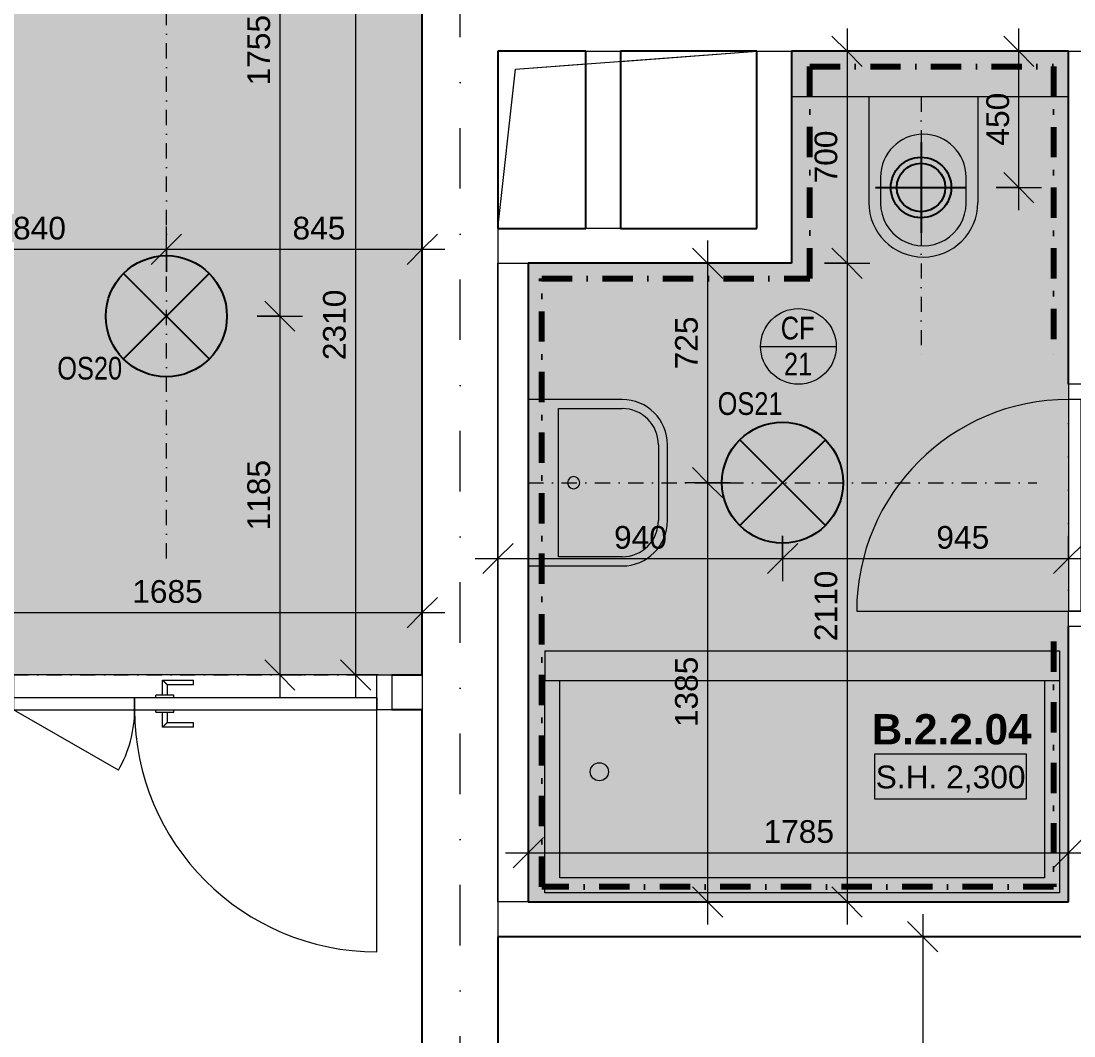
# Model space of a CAD drawing. Header units: millimetres. Extents: x -8336 to 42027, y -1655 to 58543.
# Drawn here: x -2379 to 1098, y 47425 to 50778 of the extents above; entities that cross this region are included whole.
import ezdxf

# ---------------------------------------------------------------- set-up
doc = ezdxf.new("R2010")
doc.units = ezdxf.units.MM
for name, pattern in [('ABMV_DashDot_2_2mm-S0_6mm', [110, 50, -30, 0, -30]), ('HA_DashDot_10mm-S3mm', [500, 200, -150, 0, -150]), ('HA_DashDot_2_2mm-S0_6mm', [110, 50, -30, 0, -30]), ('HA_DashDot_4mm-S1mm', [200, 100, -50, 0, -50])]:
    doc.linetypes.add(name, pattern=pattern)
for name, color, linetype, lineweight in [('-UNDERLAY_I-WALL-____-OTLN', 9, 'Continuous', 9), ('-UNDERLAY_P-SANR-FIXT-OTLN', 9, 'Continuous', 9), ('A-____-____-DIMS', 9, 'Continuous', 5), ('A-____-____-DIMS-50', 9, 'Continuous', 5), ('A-AREA-____-IDEN', 9, 'Continuous', 9), ('A-CLNG-____-IDEN', 9, 'Continuous', 9), ('A-CLNG-____-PATT', 9, 'Continuous', 9), ('A-DETL-____-OTLN', 9, 'Continuous', 25), ('A-DETL-GENF-OTLN', 9, 'Continuous', 9), ('A-DOOR-____-MCUT', 9, 'HA_DashDot_2_2mm-S0_6mm', 9), ('A-DOOR-____-OTLN', 9, 'Continuous', 9), ('A-DOOR-FRAM-OTLN', 9, 'Continuous', 9), ('A-GENM-____-OTLN', 9, 'Continuous', 9), ('A-WALL-____-MCUT', 9, 'Continuous', 25), ('E-LITE-EQPM-IDEN', 9, 'Continuous', 9), ('E-LITE-EQPM-OTLN', 9, 'Continuous', 9), ('G-____-____-DIMS', 9, 'Continuous', 5), ('I-WALL-____-MCUT', 9, 'Continuous', 25), ('M-HVAC-CDFF-OTLN', 9, 'Continuous', 9), ('S-GRID-____-OTLN', 9, 'Continuous', 5)]:
    doc.layers.add(name, color=color, linetype=linetype, lineweight=lineweight)
doc.styles.add('Arial_1', font='arial.ttf', dxfattribs={"height": 75})
doc.styles.add('Arial_2', font='arial.ttf', dxfattribs={"width": 0.8, "height": 75})
doc.styles.add('Arial_B', font='arialbd.ttf', dxfattribs={"height": 100})
doc.dimstyles.new('Inner_Dimensions', dxfattribs={"dimscale": 304.8, "dimtxt": 76.519455, "dimasz": 0.328084, "dimexe": 0.246063, "dimexo": 0.0625, "dimgap": 0.032808, "dimtad": 1, "dimdec": 0, "dimzin": 0, "dimdsep": 46, "dimtxsty": 'Arial_1', "dimblk1": 'OBLIQUE', "dimblk2": 'OBLIQUE', "dimsah": 1, "dimcen": 0.09, "dimdle": 0.246063, "dimazin": 0, "dimtfac": 1, "dimtdec": 4, "dimtix": 1, "dimtmove": 0, "dimatfit": 3, "dimfxl": 0.246063, "dimfxlon": 1, "dimtvp": 1, "dimtolj": 1, "dimtzin": 0, "dimlwd": 9, "dimlwe": 9, "dimarcsym": 2})
doc.dimstyles.new('Inner_Dimensions_1', dxfattribs={"dimscale": 304.8, "dimtxt": 76.519455, "dimasz": 0.328084, "dimexe": 0.246063, "dimexo": 0.0625, "dimgap": 0.032808, "dimtad": 1, "dimdec": 0, "dimzin": 0, "dimdsep": 46, "dimtxsty": 'Arial_1', "dimblk1": 'OBLIQUE', "dimblk2": 'OBLIQUE', "dimsah": 1, "dimcen": 0.09, "dimdle": 0.246063, "dimazin": 0, "dimtfac": 1, "dimtdec": 4, "dimtix": 1, "dimtmove": 2, "dimatfit": 3, "dimfxl": 0.246063, "dimfxlon": 1, "dimtvp": 1, "dimtolj": 1, "dimtzin": 0, "dimlwd": 9, "dimlwe": 9, "dimarcsym": 2})

# ---------------------------------------------------------------- blocks, each defined once
blk = doc.blocks.new('ABMV_WashBasin_Generic - 550x460-1959867-DPS_B - 2NP')
at = {"layer": '-UNDERLAY_P-SANR-FIXT-OTLN', "color": 254}
for p, q in [((250, 510), (0, 510)), ((0, 480), (250, 480)), ((-150, 360), (-150, 50)), ((-120, 150), (-120, 360)), ((370, 360), (370, 150)), ((400, 50), (400, 360)), ((370, 150), (-120, 150)), ((-150, 50), (400, 50))]:
    blk.add_line(p, q, dxfattribs=at)
for centre, radius, start, end in [((0, 360), 150, 90, 180), ((250, 360), 150, 360, 90), ((0, 360), 120, 90, 180), ((250, 360), 120, 360, 90), ((125, 200), 20, 90, 270), ((125, 200), 20, 270, 90)]:
    blk.add_arc(centre, radius, start, end, dxfattribs=at)
blk = doc.blocks.new('ABMV_Toilet_WallHung - Default-1991236-DPS_B - 2NP')
at = {"layer": '-UNDERLAY_P-SANR-FIXT-OTLN', "color": 254}
for p, q in [((-55, 75), (-55, 424.6)), ((-16.3, 426.2), (-16.3, 340.3)), ((266.3, 340.3), (266.3, 426.2)), ((305, 75), (305, 424.6))]:
    blk.add_line(p, q, dxfattribs=at)
for centre, radius, start, end in [((125, 424.6), 180, 0, 180), ((125, 426.2), 141.3, 360, 180), ((125, 340.3), 141.3, 180, 360)]:
    blk.add_arc(centre, radius, start, end, dxfattribs=at)
blk = doc.blocks.new('ABMV_Bathtub_Generic - 800_1700-1419220-DPS_B - 2NP')
at = {"layer": '-UNDERLAY_P-SANR-FIXT-OTLN', "color": 254}
for p, q in [((100, 1700), (800, 1700)), ((100, 1700), (800, 1700)), ((800, 1700), (800, 0)), ((800, 1700), (800, 0)), ((100, 1650), (750, 1650)), ((100, 1650), (750, 1650)), ((750, 1650), (750, 50)), ((750, 1650), (750, 50)), ((750, 50), (100, 50)), ((750, 50), (100, 50)), ((800, 0), (100, 0)), ((800, 0), (100, 0))]:
    blk.add_line(p, q, dxfattribs=at)
blk.add_circle((400, 180), 30, dxfattribs=at)
blk = doc.blocks.new('HA_DR_Single_Swing_Solid - In_BJ_700x2100-2124342-DPS_B - 2NP')
at = {"layer": 'A-DOOR-____-MCUT'}
for p, q in [((-350, 57.5), (350, 57.5)), ((-350, -57.5), (350, -57.5))]:
    blk.add_line(p, q, dxfattribs=at)
at = {"layer": 'A-DOOR-____-OTLN'}
for p, q in [((-350, -17.5), (-350, -57.5)), ((-350, -17.5), (350, -17.5)), ((350, -17.5), (350, -57.5)), ((-350, -57.5), (350, -57.5))]:
    blk.add_line(p, q, dxfattribs=at)
at = {"layer": 'A-DOOR-____-OTLN', "lineweight": 5}
blk.add_line((350, -757.5), (350, -57.5), dxfattribs=at)
blk.add_arc((350, -57.5), 700, 180, 270, dxfattribs=at)
at = {"layer": 'A-DOOR-FRAM-OTLN'}
for p, q in [((-350, 57.5), (-400, 57.5)), ((-400, 57.5), (-400, -57.5)), ((350, 57.5), (-350, 57.5)), ((-350, 57.5), (-350, -57.5)), ((350, -57.5), (350, 57.5)), ((350, 57.5), (400, 57.5)), ((400, 57.5), (400, -57.5)), ((-400, -57.5), (-350, -57.5)), ((400, -57.5), (350, -57.5))]:
    blk.add_line(p, q, dxfattribs=at)
blk = doc.blocks.new('HA_GM_Shaft_Rectangle - Default-2142683-DPS_B - 2NP')
at = {"layer": 'A-DETL-GENF-OTLN'}
for p, q in [((58.5, -58.5), (855, 0)), ((0, -585), (58.5, -58.5))]:
    blk.add_line(p, q, dxfattribs=at)
at = {"layer": 'A-GENM-____-OTLN'}
for p, q in [((0, -585), (0, 0)), ((0, 0), (855, 0)), ((855, 0), (855, -585)), ((855, -585), (0, -585))]:
    blk.add_line(p, q, dxfattribs=at)
blk = doc.blocks.new('HA_DR_Double_Swing_Solid - In_BJ_1200x2100_800-1670800-DPS_B - 2NP')
at = {"layer": 'A-DOOR-____-MCUT'}
for p, q in [((-600, 57.5), (600, 57.5)), ((-600, -57.5), (600, -57.5))]:
    blk.add_line(p, q, dxfattribs=at)
at = {"layer": 'A-DOOR-____-OTLN'}
for p, q in [((-107.5, -9.5), (-107.5, 40)), ((-107.5, 40), (-5, 40)), ((-5, 25), (-5, 40)), ((-92.5, 25), (-92.5, -9.5)), ((-5, 25), (-92.5, 25)), ((-600, -57.5), (-600, -17.5)), ((-600, -17.5), (-200, -17.5)), ((-200, -57.5), (-200, -17.5)), ((-200, -17.5), (-200, -57.5)), ((-200, -17.5), (600, -17.5)), ((-70, -9.5), (-130, -9.5)), ((-130, -17.5), (-130, -9.5)), ((-70, -17.5), (-70, -9.5)), ((600, -17.5), (600, -57.5)), ((-600, -57.5), (-200, -57.5)), ((-200, -57.5), (600, -57.5)), ((-130, -65.5), (-130, -57.5)), ((-130, -65.5), (-70, -65.5)), ((-107.5, -115), (-107.5, -65.5)), ((-92.5, -65.5), (-92.5, -100)), ((-70, -65.5), (-70, -57.5)), ((-92.5, -100), (-5, -100)), ((-5, -115), (-5, -100)), ((-5, -115), (-107.5, -115))]:
    blk.add_line(p, q, dxfattribs=at)
at = {"layer": 'A-DOOR-____-OTLN', "lineweight": 5}
for p, q in [((-253.6, -257.5), (-600, -57.5)), ((600, -857.5), (600, -57.5))]:
    blk.add_line(p, q, dxfattribs=at)
for centre, radius, start, end in [((-600, -57.5), 400, 330, 0), ((600, -57.5), 800, 180, 270)]:
    blk.add_arc(centre, radius, start, end, dxfattribs=at)
at = {"layer": 'A-DOOR-____-OTLN'}
for points in [[(-107.5, 40), (-107.5, 40), (-107.4, 39.9), (-106.9, 39.4), (-106.5, 39), (-106.1, 38.6), (-105.6, 38.1), (-105.2, 37.7), (-104.6, 37.1), (-103.9, 36.4), (-103.3, 35.8), (-102.9, 35.4), (-102.4, 34.9), (-101.9, 34.4), (-101.5, 34), (-101, 33.5), (-100.5, 33), (-100, 32.5), (-99.5, 32), (-99, 31.5), (-98.5, 31), (-98.1, 30.6), (-97.6, 30.1), (-97.1, 29.6), (-96.7, 29.2), (-96.2, 28.7), (-95.8, 28.3), (-95.3, 27.8), (-94.8, 27.3), (-94.4, 26.9), (-93.9, 26.4), (-93.5, 26), (-93.1, 25.6), (-92.6, 25.1), (-92.5, 25), (-92.5, 25)], [(-92.5, -100), (-92.5, -100), (-92.6, -100.1), (-93.1, -100.6), (-93.5, -101), (-93.9, -101.4), (-94.4, -101.9), (-94.8, -102.3), (-95.4, -102.9), (-96.1, -103.6), (-96.7, -104.2), (-97.1, -104.6), (-97.6, -105.1), (-98.1, -105.6), (-98.5, -106), (-99, -106.5), (-99.5, -107), (-100, -107.5), (-100.5, -108), (-101, -108.5), (-101.5, -109), (-101.9, -109.4), (-102.4, -109.9), (-102.9, -110.4), (-103.3, -110.8), (-103.8, -111.3), (-104.2, -111.7), (-104.7, -112.2), (-105.2, -112.7), (-105.6, -113.1), (-106.1, -113.6), (-106.5, -114), (-106.9, -114.4), (-107.4, -114.9), (-107.5, -115), (-107.5, -115)]]:
    blk.add_open_spline(points, degree=3, knots=[0, 0, 0, 0, 0.083333, 0.125, 0.166667, 0.208333, 0.229167, 0.25, 0.291667, 0.333333, 0.354167, 0.375, 0.395833, 0.416667, 0.4375, 0.458333, 0.479167, 0.5, 0.520833, 0.541667, 0.5625, 0.583333, 0.604167, 0.625, 0.645833, 0.666667, 0.6875, 0.708333, 0.75, 0.770833, 0.791667, 0.833333, 0.875, 0.916667, 1, 1, 1, 1], dxfattribs=at)
at = {"layer": 'A-DOOR-FRAM-OTLN'}
for p, q in [((-600, 57.5), (-650, 57.5)), ((-650, 57.5), (-650, -57.5)), ((600, 57.5), (-600, 57.5)), ((-600, 57.5), (-600, -57.5)), ((600, -57.5), (600, 57.5)), ((600, 57.5), (650, 57.5)), ((650, 57.5), (650, -57.5)), ((-650, -57.5), (-600, -57.5)), ((650, -57.5), (600, -57.5))]:
    blk.add_line(p, q, dxfattribs=at)
blk = doc.blocks.new('HA_GM_Shaft_Rectangle - Default-2142529-DPS_B - 2NP')
at = {"layer": 'A-DETL-GENF-OTLN'}
for p, q in [((405, -33.1), (855, 0)), ((0, -585), (58.5, -58.5)), ((58.5, -58.5), (290, -41.5))]:
    blk.add_line(p, q, dxfattribs=at)
blk = doc.blocks.new('HA_LF_GenericSymbol - OS21_koupelny-1994274-DPS_B - 2NP')
at = {"layer": 'E-LITE-EQPM-OTLN', "color": 11, "lineweight": 25}
for p, q in [((141.4, 141.4), (-141.4, -141.4)), ((-141.4, 141.4), (141.4, -141.4))]:
    blk.add_line(p, q, dxfattribs=at)
blk.add_circle((0, 0), 200, dxfattribs=at)
blk = doc.blocks.new('HA_LF_GenericSymbol - OS20_chodby-1994326-DPS_B - 2NP')
at = {"layer": 'E-LITE-EQPM-OTLN', "color": 11, "lineweight": 25}
for p, q in [((141.4, 141.4), (-141.4, -141.4)), ((-141.4, 141.4), (141.4, -141.4))]:
    blk.add_line(p, q, dxfattribs=at)
blk.add_circle((0, 0), 200, dxfattribs=at)
blk = doc.blocks.new('HA_GM_Tiling_LineBased - Generic Tiles-2050671-DPS_B - 2NP')
at = {"layer": 'A-GENM-____-OTLN', "linetype": 'HA_DashDot_4mm-S1mm', "lineweight": 80}
blk.add_line((50, -50), (860, -50), dxfattribs=at)
blk = doc.blocks.new('HA_GM_Tiling_LineBased - Generic Tiles-2050672-DPS_B - 2NP')
at = {"layer": 'A-GENM-____-OTLN', "linetype": 'HA_DashDot_4mm-S1mm', "lineweight": 80}
blk.add_line((50, -50), (1740, -50), dxfattribs=at)
blk = doc.blocks.new('HA_GM_Tiling_LineBased - Generic Tiles-2050673-DPS_B - 2NP')
at = {"layer": 'A-GENM-____-OTLN', "linetype": 'HA_DashDot_4mm-S1mm', "lineweight": 80}
blk.add_line((50, -50), (2060, -50), dxfattribs=at)
blk = doc.blocks.new('HA_GM_Tiling_LineBased - Generic Tiles-2050674-DPS_B - 2NP')
at = {"layer": 'A-GENM-____-OTLN', "linetype": 'HA_DashDot_4mm-S1mm', "lineweight": 80}
blk.add_line((50, -50), (935, -50), dxfattribs=at)
blk = doc.blocks.new('HA_GM_Tiling_LineBased - Generic Tiles-2050675-DPS_B - 2NP')
at = {"layer": 'A-GENM-____-OTLN', "linetype": 'HA_DashDot_4mm-S1mm', "lineweight": 80}
blk.add_line((-50, -50), (650, -50), dxfattribs=at)
blk = doc.blocks.new('HA_GM_Tiling_LineBased - Generic Tiles-2050676-DPS_B - 2NP')
at = {"layer": 'A-GENM-____-OTLN', "linetype": 'HA_DashDot_4mm-S1mm', "lineweight": 80}
blk.add_line((50, -50), (855, -50), dxfattribs=at)
blk = doc.blocks.new('HA_GM_Tiling_LineBased - Generic Tiles-2050677-DPS_B - 2NP')
at = {"layer": 'A-GENM-____-OTLN', "linetype": 'HA_DashDot_4mm-S1mm', "lineweight": 80}
blk.add_line((50, -50), (1050, -50), dxfattribs=at)
blk = doc.blocks.new('HA_VZT_GenericSymbol - Default-1980824-DPS_B - 2NP')
at = {"layer": 'M-HVAC-CDFF-OTLN', "color": 92, "lineweight": 25}
for p, q in [((0, 150), (0, -150)), ((-150, 0), (150, 0))]:
    blk.add_line(p, q, dxfattribs=at)
for radius in [100, 80]:
    blk.add_circle((0, 0), radius, dxfattribs=at)
blk = doc.blocks.new('DIMBLOCK22-DPS_B - 2NP')
at = {"layer": 'A-____-____-DIMS-50', "lineweight": 9}
for p, q in [((-2739.3, 50098.8), (-2739.3, 49948.8)), ((-2739.3, 50023.8), (-2739.3, 50098.8)), ((-1899.3, 49948.8), (-1899.3, 50098.8)), ((-2739.3, 50023.8), (-2689.3, 50073.8)), ((-1899.3, 50023.8), (-1849.3, 50073.8)), ((-2814.3, 50023.8), (-1899.3, 50023.8)), ((-2739.3, 50023.8), (-2789.3, 49973.8)), ((-1899.3, 50023.8), (-1949.3, 49973.8)), ((-1899.3, 50023.8), (-1899.3, 49948.8))]:
    blk.add_line(p, q, dxfattribs=at)
at = {"layer": 'A-____-____-DIMS-50', "color": 0, "lineweight": 9, "insert": (-2405.8, 50131.1), "char_height": 75, "width": 207.662, "attachment_point": 1, "line_spacing_factor": 0.941778, "style": 'Arial_1'}
blk.add_mtext('840', dxfattribs=at)
blk = doc.blocks.new('_Oblique')
at = {"color": 0, "linetype": 'ByBlock', "lineweight": -2}
blk.add_line((-0.5, -0.5), (0.5, 0.5), dxfattribs=at)
blk = doc.blocks.new('DIMBLOCK23-DPS_B - 2NP')
at = {"layer": 'A-____-____-DIMS-50', "lineweight": 9}
for p, q in [((-1899.3, 49948.8), (-1899.3, 50098.8)), ((-1054.3, 50098.8), (-1054.3, 49948.8)), ((-1054.3, 50023.8), (-1054.3, 50098.8)), ((-1899.3, 50023.8), (-1849.3, 50073.8)), ((-1054.3, 50023.8), (-1004.3, 50073.8)), ((-1899.3, 50023.8), (-1949.3, 49973.8)), ((-1899.3, 50023.8), (-979.3, 50023.8)), ((-1899.3, 50023.8), (-1899.3, 49948.8)), ((-1054.3, 50023.8), (-1104.3, 49973.8))]:
    blk.add_line(p, q, dxfattribs=at)
at = {"layer": 'A-____-____-DIMS-50', "color": 0, "lineweight": 9, "insert": (-1482.8, 50131.1), "char_height": 75, "width": 207.662, "attachment_point": 1, "line_spacing_factor": 0.941778, "style": 'Arial_1'}
blk.add_mtext('845', dxfattribs=at)
blk = doc.blocks.new('DIMBLOCK25-DPS_B - 2NP')
at = {"layer": 'A-____-____-DIMS-50', "lineweight": 9}
for p, q in [((-1524.6, 51557.7), (-1574.6, 51607.7)), ((-1599.6, 51557.7), (-1449.6, 51557.7)), ((-1524.6, 51557.7), (-1599.6, 51557.7)), ((-1524.6, 51557.7), (-1524.6, 49802.7)), ((-1524.6, 51557.7), (-1474.6, 51507.7)), ((-1524.6, 49802.7), (-1574.6, 49852.7)), ((-1599.6, 49802.7), (-1449.6, 49802.7)), ((-1524.6, 49802.7), (-1599.6, 49802.7)), ((-1524.6, 49802.7), (-1474.6, 49752.7))]:
    blk.add_line(p, q, dxfattribs=at)
at = {"layer": 'A-____-____-DIMS-50', "color": 0, "lineweight": 9, "insert": (-1632, 50564.9), "char_height": 75, "width": 276.883, "attachment_point": 1, "rotation": 90, "line_spacing_factor": 0.941778, "style": 'Arial_1'}
blk.add_mtext('1755', dxfattribs=at)
blk = doc.blocks.new('DIMBLOCK26-DPS_B - 2NP')
at = {"layer": 'A-____-____-DIMS-50', "lineweight": 9}
for p, q in [((-1524.6, 49802.7), (-1574.6, 49852.7)), ((-1599.6, 49802.7), (-1449.6, 49802.7)), ((-1524.6, 49802.7), (-1599.6, 49802.7)), ((-1524.6, 49802.7), (-1524.6, 48542.7)), ((-1524.6, 49802.7), (-1474.6, 49752.7)), ((-1524.6, 48617.7), (-1574.6, 48667.7)), ((-1449.6, 48617.7), (-1599.6, 48617.7)), ((-1524.6, 48617.7), (-1474.6, 48567.7)), ((-1524.6, 48617.7), (-1449.6, 48617.7))]:
    blk.add_line(p, q, dxfattribs=at)
at = {"layer": 'A-____-____-DIMS-50', "color": 0, "lineweight": 9, "insert": (-1632, 49094.9), "char_height": 75, "width": 276.883, "attachment_point": 1, "rotation": 90, "line_spacing_factor": 0.941778, "style": 'Arial_1'}
blk.add_mtext('1185', dxfattribs=at)
blk = doc.blocks.new('DIMBLOCK29-DPS_B - 2NP')
at = {"layer": 'A-____-____-DIMS-50', "lineweight": 9}
for p, q in [((598.8, 47827.7), (598.8, 46237.7)), ((598.8, 47752.7), (548.8, 47802.7)), ((673.8, 47752.7), (523.8, 47752.7)), ((598.8, 47752.7), (648.8, 47702.7)), ((598.8, 47752.7), (673.8, 47752.7)), ((598.8, 46237.7), (548.8, 46287.7)), ((673.8, 46237.7), (523.8, 46237.7)), ((598.8, 46237.7), (648.8, 46187.7)), ((598.8, 46237.7), (673.8, 46237.7))]:
    blk.add_line(p, q, dxfattribs=at)
at = {"layer": 'A-____-____-DIMS-50', "color": 0, "lineweight": 9, "insert": (491.4, 46879.9), "char_height": 75, "width": 276.883, "attachment_point": 1, "rotation": 90, "line_spacing_factor": 0.941778, "style": 'Arial_1'}
blk.add_mtext('1515', dxfattribs=at)
blk = doc.blocks.new('DIMBLOCK31-DPS_B - 2NP')
at = {"layer": 'A-____-____-DIMS-50', "lineweight": 9}
for p, q in [((-804.3, 49077.2), (-804.3, 48927.2)), ((-804.3, 49002.2), (-804.3, 49077.2)), ((135.7, 49077.2), (135.7, 48927.2)), ((135.7, 49002.2), (135.7, 49077.2)), ((-804.3, 49002.2), (-754.3, 49052.2)), ((135.7, 49002.2), (185.7, 49052.2)), ((-879.3, 49002.2), (135.7, 49002.2)), ((-804.3, 49002.2), (-854.3, 48952.2)), ((135.7, 49002.2), (85.7, 48952.2))]:
    blk.add_line(p, q, dxfattribs=at)
at = {"layer": 'A-____-____-DIMS-50', "color": 0, "lineweight": 9, "insert": (-420.8, 49109.6), "char_height": 75, "width": 207.662, "attachment_point": 1, "line_spacing_factor": 0.941778, "style": 'Arial_1'}
blk.add_mtext('940', dxfattribs=at)
blk = doc.blocks.new('DIMBLOCK32-DPS_B - 2NP')
at = {"layer": 'A-____-____-DIMS-50', "lineweight": 9}
for p, q in [((135.7, 49077.2), (135.7, 48927.2)), ((135.7, 49002.2), (135.7, 49077.2)), ((1080.7, 49077.2), (1080.7, 48927.2)), ((1080.7, 49002.2), (1080.7, 49077.2)), ((135.7, 49002.2), (185.7, 49052.2)), ((1080.7, 49002.2), (1130.7, 49052.2)), ((135.7, 49002.2), (85.7, 48952.2)), ((135.7, 49002.2), (1155.7, 49002.2)), ((1080.7, 49002.2), (1030.7, 48952.2))]:
    blk.add_line(p, q, dxfattribs=at)
at = {"layer": 'A-____-____-DIMS-50', "color": 0, "lineweight": 9, "insert": (643.7, 49109.6), "char_height": 75, "width": 207.662, "attachment_point": 1, "line_spacing_factor": 0.941778, "style": 'Arial_1'}
blk.add_mtext('945', dxfattribs=at)
blk = doc.blocks.new('DIMBLOCK33-DPS_B - 2NP')
at = {"layer": 'A-____-____-DIMS-50', "lineweight": 9}
for p, q in [((-112, 50052.7), (-112, 49252.7)), ((-112, 49977.7), (-162, 50027.7)), ((-37, 49977.7), (-187, 49977.7)), ((-112, 49977.7), (-62, 49927.7)), ((-112, 49977.7), (-37, 49977.7)), ((-112, 49252.7), (-162, 49302.7)), ((-37, 49252.7), (-187, 49252.7)), ((-112, 49252.7), (-62, 49202.7)), ((-112, 49252.7), (-37, 49252.7))]:
    blk.add_line(p, q, dxfattribs=at)
at = {"layer": 'A-____-____-DIMS-50', "color": 0, "lineweight": 9, "insert": (-219.3, 49626.9), "char_height": 75, "width": 207.662, "attachment_point": 1, "rotation": 90, "line_spacing_factor": 0.941778, "style": 'Arial_1'}
blk.add_mtext('725', dxfattribs=at)
blk = doc.blocks.new('DIMBLOCK34-DPS_B - 2NP')
at = {"layer": 'A-____-____-DIMS-50', "lineweight": 9}
for p, q in [((-112, 49252.7), (-162, 49302.7)), ((-37, 49252.7), (-187, 49252.7)), ((-112, 49252.7), (-112, 47792.7)), ((-112, 49252.7), (-62, 49202.7)), ((-112, 49252.7), (-37, 49252.7)), ((-112, 47867.7), (-162, 47917.7)), ((-37, 47867.7), (-187, 47867.7)), ((-112, 47867.7), (-62, 47817.7)), ((-112, 47867.7), (-37, 47867.7))]:
    blk.add_line(p, q, dxfattribs=at)
at = {"layer": 'A-____-____-DIMS-50', "color": 0, "lineweight": 9, "insert": (-219.3, 48444.9), "char_height": 75, "width": 276.883, "attachment_point": 1, "rotation": 90, "line_spacing_factor": 0.941778, "style": 'Arial_1'}
blk.add_mtext('1385', dxfattribs=at)
blk = doc.blocks.new('Spot Elevations - Generic-448778-DPS_B - 2NP')
at = {"layer": 'G-____-____-DIMS', "lineweight": 9}
for p, q in [((-5, 0), (-5, 3)), ((-5, 3), (5, 3)), ((5, 3), (5, 0)), ((5, 0), (-5, 0))]:
    blk.add_line(p, q, dxfattribs=at)
blk = doc.blocks.new('HA_Tag_Ceiling - Group _ Type Mark-1728985-DPS_B - 2NP')
at = {"layer": 'A-CLNG-____-IDEN'}
blk.add_line((-2.5, 0), (2.5, 0), dxfattribs=at)
blk.add_circle((0, 0), 2.5, dxfattribs=at)
blk = doc.blocks.new('DIMBLOCK139-DPS_B - 2NP')
at = {"layer": 'A-____-____-DIMS-50', "lineweight": 9}
for p, q in [((916.1, 50152.7), (916.1, 50752.7)), ((916.1, 50677.7), (866.1, 50727.7)), ((841.1, 50677.7), (991.1, 50677.7)), ((916.1, 50677.7), (841.1, 50677.7)), ((916.1, 50677.7), (966.1, 50627.7)), ((916.1, 50227.7), (866.1, 50277.7)), ((841.1, 50227.7), (991.1, 50227.7)), ((916.1, 50227.7), (841.1, 50227.7)), ((916.1, 50227.7), (966.1, 50177.7))]:
    blk.add_line(p, q, dxfattribs=at)
at = {"layer": 'A-____-____-DIMS-50', "color": 0, "lineweight": 9, "insert": (808.8, 50366.2), "char_height": 75, "width": 207.662, "attachment_point": 1, "rotation": 90, "line_spacing_factor": 0.941778, "style": 'Arial_1'}
blk.add_mtext('450', dxfattribs=at)
blk = doc.blocks.new('DIMBLOCK159-DPS_B - 2NP')
at = {"layer": 'A-____-____-DIMS-50', "lineweight": 9}
for p, q in [((-2739.3, 48898.4), (-2739.3, 48748.4)), ((-2739.3, 48823.4), (-2739.3, 48898.4)), ((-1054.3, 48898.4), (-1054.3, 48748.4)), ((-1054.3, 48823.4), (-1054.3, 48898.4)), ((-2739.3, 48823.4), (-2689.3, 48873.4)), ((-1054.3, 48823.4), (-1004.3, 48873.4)), ((-2814.3, 48823.4), (-979.3, 48823.4)), ((-2739.3, 48823.4), (-2789.3, 48773.4)), ((-1054.3, 48823.4), (-1104.3, 48773.4))]:
    blk.add_line(p, q, dxfattribs=at)
at = {"layer": 'A-____-____-DIMS-50', "color": 0, "lineweight": 9, "insert": (-2012.2, 48930.8), "char_height": 75, "width": 276.883, "attachment_point": 1, "line_spacing_factor": 0.941778, "style": 'Arial_1'}
blk.add_mtext('1685', dxfattribs=at)
blk = doc.blocks.new('DIMBLOCK167-DPS_B - 2NP')
at = {"layer": 'A-____-____-DIMS-50', "lineweight": 9}
for p, q in [((-1274.6, 50927.7), (-1324.6, 50977.7)), ((-1199.6, 50927.7), (-1349.6, 50927.7)), ((-1274.6, 50927.7), (-1274.6, 48542.7)), ((-1274.6, 50927.7), (-1224.6, 50877.7)), ((-1274.6, 50927.7), (-1199.6, 50927.7)), ((-1274.6, 48617.7), (-1324.6, 48667.7)), ((-1199.6, 48617.7), (-1349.6, 48617.7)), ((-1274.6, 48617.7), (-1224.6, 48567.7)), ((-1274.6, 48617.7), (-1199.6, 48617.7))]:
    blk.add_line(p, q, dxfattribs=at)
at = {"layer": 'A-____-____-DIMS-50', "color": 0, "lineweight": 9, "insert": (-1382, 49657.4), "char_height": 75, "width": 276.883, "attachment_point": 1, "rotation": 90, "line_spacing_factor": 0.941778, "style": 'Arial_1'}
blk.add_mtext('2310', dxfattribs=at)
blk = doc.blocks.new('DIMBLOCK169-DPS_B - 2NP')
at = {"layer": 'A-____-____-DIMS-50', "lineweight": 9}
for p, q in [((-704.3, 48105.4), (-704.3, 47955.4)), ((-704.3, 48030.4), (-704.3, 48105.4)), ((1080.7, 48105.4), (1080.7, 47955.4)), ((1080.7, 48030.4), (1080.7, 48105.4)), ((-704.3, 48030.4), (-654.3, 48080.4)), ((1080.7, 48030.4), (1130.7, 48080.4)), ((-779.3, 48030.4), (1155.7, 48030.4)), ((-704.3, 48030.4), (-754.3, 47980.4)), ((1080.7, 48030.4), (1030.7, 47980.4))]:
    blk.add_line(p, q, dxfattribs=at)
at = {"layer": 'A-____-____-DIMS-50', "color": 0, "lineweight": 9, "insert": (72.8, 48137.8), "char_height": 75, "width": 276.883, "attachment_point": 1, "line_spacing_factor": 0.941778, "style": 'Arial_1'}
blk.add_mtext('1785', dxfattribs=at)
blk = doc.blocks.new('DIMBLOCK170-DPS_B - 2NP')
at = {"layer": 'A-____-____-DIMS-50', "lineweight": 9}
for p, q in [((348.8, 50752.7), (348.8, 49977.7)), ((348.8, 50677.7), (298.8, 50727.7)), ((423.8, 50677.7), (273.8, 50677.7)), ((348.8, 50677.7), (398.8, 50627.7)), ((348.8, 50677.7), (423.8, 50677.7)), ((348.8, 49977.7), (298.8, 50027.7)), ((273.8, 49977.7), (423.8, 49977.7)), ((348.8, 49977.7), (273.8, 49977.7)), ((348.8, 49977.7), (398.8, 49927.7))]:
    blk.add_line(p, q, dxfattribs=at)
at = {"layer": 'A-____-____-DIMS-50', "color": 0, "lineweight": 9, "insert": (241.4, 50241.2), "char_height": 75, "width": 207.662, "attachment_point": 1, "rotation": 90, "line_spacing_factor": 0.941778, "style": 'Arial_1'}
blk.add_mtext('700', dxfattribs=at)
blk = doc.blocks.new('DIMBLOCK171-DPS_B - 2NP')
at = {"layer": 'A-____-____-DIMS-50', "lineweight": 9}
for p, q in [((348.8, 49977.7), (298.8, 50027.7)), ((273.8, 49977.7), (423.8, 49977.7)), ((348.8, 49977.7), (273.8, 49977.7)), ((348.8, 49977.7), (348.8, 47792.7)), ((348.8, 49977.7), (398.8, 49927.7)), ((348.8, 47867.7), (298.8, 47917.7)), ((423.8, 47867.7), (273.8, 47867.7)), ((348.8, 47867.7), (398.8, 47817.7)), ((348.8, 47867.7), (423.8, 47867.7))]:
    blk.add_line(p, q, dxfattribs=at)
at = {"layer": 'A-____-____-DIMS-50', "color": 0, "lineweight": 9, "insert": (241.4, 48729.2), "char_height": 75, "width": 276.883, "attachment_point": 1, "rotation": 90, "line_spacing_factor": 0.941778, "style": 'Arial_1'}
blk.add_mtext('2110', dxfattribs=at)

msp = doc.modelspace()

# ---------------------------------------------------------------- hatches: boundary and pattern name
at = {"layer": 'A-CLNG-____-PATT'}
h = msp.add_hatch(color=256, dxfattribs=at)
h.paths.add_polyline_path([(-1154.3, 48617.7), (-1054.3, 48617.7), (-1054.3, 50927.7), (2950.7, 50927.7), (2950.7, 52672.7), (985.7, 52672.7), (985.7, 52022.7), (870.7, 52022.7), (870.7, 52672.7), (140.7, 52672.7), (140.7, 52022.7), (25.7, 52022.7), (25.7, 52502.7), (-3279.3, 52502.7), (-3279.3, 50367.7), (-2739.3, 50367.7), (-2739.3, 48617.7), (-1204.3, 48617.7)])
h.paths.add_polyline_path([(-1899.3, 51022.7), (-1908.4, 51023.9), (-1916.8, 51027.4), (-1924.1, 51033), (-1929.6, 51040.2), (-1933.1, 51048.7), (-1934.3, 51057.7), (-1933.1, 51066.8), (-1929.6, 51075.2), (-1924.1, 51082.5), (-1916.8, 51088), (-1908.4, 51091.5), (-1899.3, 51092.7), (-1890.3, 51091.5), (-1881.8, 51088), (-1874.6, 51082.5), (-1869, 51075.2), (-1865.5, 51066.8), (-1864.3, 51057.7), (-1865.5, 51048.7), (-1869, 51040.2), (-1874.6, 51033), (-1881.8, 51027.4), (-1890.3, 51023.9)])
msp.add_hatch(color=256, dxfattribs=at).paths.add_polyline_path([(1080.7, 47867.7), (1080.7, 50677.7), (165.7, 50677.7), (165.7, 49977.7), (-704.3, 49977.7), (-704.3, 47867.7), (491.2, 47867.7)])

# ---------------------------------------------------------------- linework, layer by layer
at = {"layer": '-UNDERLAY_I-WALL-____-OTLN'}
for p, q in [((1080.7, 50527.7), (165.7, 50527.7)), ((-649.3, 48697.7), (1050.7, 48697.7)), ((-649.3, 48697.7), (-649.3, 48597.7)), ((1050.7, 48697.7), (1050.7, 48597.7)), ((1050.7, 48597.7), (-649.3, 48597.7))]:
    msp.add_line(p, q, dxfattribs=at)
at = {"layer": 'A-DETL-____-OTLN', "linetype": 'ABMV_DashDot_2_2mm-S0_6mm', "lineweight": 5}
for p, q in [((-1899.3, 49002.7), (-1899.3, 52302.7)), ((593.2, 50527.7), (593.2, 49656.3)), ((-704.3, 49252.7), (975.7, 49252.7))]:
    msp.add_line(p, q, dxfattribs=at)
at = {"layer": 'A-WALL-____-MCUT', "lineweight": 9}
for p, q in [((-514.3, 50677.7), (-399.3, 50677.7)), ((50.7, 50677.7), (165.7, 50677.7)), ((1080.7, 50677.7), (1195.7, 50677.7)), ((-804.3, 50092.7), (-804.3, 47752.7)), ((-804.3, 47867.7), (-804.3, 49977.7)), ((-804.3, 49977.7), (-704.3, 49977.7)), ((-1054.3, 48617.7), (-1054.3, 48502.7)), ((-704.3, 47867.7), (-804.3, 47867.7))]:
    msp.add_line(p, q, dxfattribs=at)
at = {"layer": 'I-WALL-____-MCUT'}
for p, q in [((-1054.3, 48617.7), (-1054.3, 50927.7)), ((-514.3, 50677.7), (-804.3, 50677.7)), ((-804.3, 50677.7), (-804.3, 50092.7)), ((-514.3, 50092.7), (-514.3, 50677.7)), ((50.7, 50677.7), (-399.3, 50677.7)), ((-399.3, 50677.7), (-399.3, 50092.7)), ((50.7, 50092.7), (50.7, 50677.7)), ((1080.7, 50677.7), (165.7, 50677.7)), ((165.7, 50677.7), (165.7, 49977.7)), ((1080.7, 49577.7), (1080.7, 50677.7)), ((-804.3, 50092.7), (-514.3, 50092.7)), ((-399.3, 50092.7), (50.7, 50092.7)), ((165.7, 49977.7), (-704.3, 49977.7)), ((-704.3, 49977.7), (-704.3, 47867.7)), ((1080.7, 47867.7), (1080.7, 48777.7)), ((-1154.3, 48617.7), (-1054.3, 48617.7)), ((-1054.3, 48502.7), (-1154.3, 48502.7)), ((-1054.3, 44737.7), (-1054.3, 48502.7)), ((-704.3, 47867.7), (1080.7, 47867.7)), ((-804.3, 47752.7), (-804.3, 44737.7)), ((1195.7, 47752.7), (-804.3, 47752.7))]:
    msp.add_line(p, q, dxfattribs=at)
at = {"layer": 'S-GRID-____-OTLN', "linetype": 'HA_DashDot_10mm-S3mm', "lineweight": 9}
msp.add_line((-929.3, 38722), (-929.3, 56942.9), dxfattribs=at)

# ---------------------------------------------------------------- block references
at = {"layer": '-UNDERLAY_P-SANR-FIXT-OTLN', "color": 254}
for name, p, rotation in [('ABMV_Toilet_WallHung - Default-1991236-DPS_B - 2NP', (725.7, 50602.7), 180), ('ABMV_WashBasin_Generic - 550x460-1959867-DPS_B - 2NP', (-754.3, 49377.7), 269.9999999999998), ('ABMV_Bathtub_Generic - 800_1700-1419220-DPS_B - 2NP', (-649.3, 48697.7), 269.9999999999997)]:
    msp.add_blockref(name, p, dxfattribs=dict(at, rotation=rotation))
at = {"layer": 'A-CLNG-____-IDEN', "xscale": 49.99999999999998, "yscale": 49.99999999999998, "zscale": 49.99999999999998}
msp.add_blockref('HA_Tag_Ceiling - Group _ Type Mark-1728985-DPS_B - 2NP', (188.2, 49702.7), dxfattribs=at)
at = {"layer": 'A-DOOR-____-OTLN', "rotation": 269.9999999999998}
msp.add_blockref('HA_DR_Single_Swing_Solid - In_BJ_700x2100-2124342-DPS_B - 2NP', (1138.2, 49177.7), dxfattribs=at)
at = {"layer": 'A-DOOR-____-OTLN'}
msp.add_blockref('HA_DR_Double_Swing_Solid - In_BJ_1200x2100_800-1670800-DPS_B - 2NP', (-1804.3, 48560.2), dxfattribs=at)
at = {"layer": 'A-GENM-____-OTLN', "lineweight": 5}
msp.add_blockref('HA_GM_Shaft_Rectangle - Default-2142683-DPS_B - 2NP', (-804.3, 50677.7), dxfattribs=at)
at = {"layer": 'A-GENM-____-OTLN'}
msp.add_blockref('HA_GM_Shaft_Rectangle - Default-2142529-DPS_B - 2NP', (-804.3, 50677.7), dxfattribs=at)
at = {"layer": 'A-GENM-____-OTLN', "linetype": 'HA_DashDot_4mm-S1mm', "lineweight": 80}
for name, p, rotation in [('HA_GM_Tiling_LineBased - Generic Tiles-2050675-DPS_B - 2NP', (175.7, 49977.7), 89.99999999999991), ('HA_GM_Tiling_LineBased - Generic Tiles-2050677-DPS_B - 2NP', (1080.7, 50677.7), 269.9999999999999), ('HA_GM_Tiling_LineBased - Generic Tiles-2050673-DPS_B - 2NP', (-709.3, 47867.7), 89.99999999999991), ('HA_GM_Tiling_LineBased - Generic Tiles-2050671-DPS_B - 2NP', (1080.7, 48777.7), 269.9999999999999), ('HA_GM_Tiling_LineBased - Generic Tiles-2050672-DPS_B - 2NP', (1080.7, 47867.7), 180)]:
    msp.add_blockref(name, p, dxfattribs=dict(at, rotation=rotation))
for name, p in [('HA_GM_Tiling_LineBased - Generic Tiles-2050676-DPS_B - 2NP', (175.7, 50677.7)), ('HA_GM_Tiling_LineBased - Generic Tiles-2050674-DPS_B - 2NP', (-709.3, 49977.7))]:
    msp.add_blockref(name, p, dxfattribs=at)
at = {"layer": 'E-LITE-EQPM-OTLN', "color": 11, "lineweight": 25}
for name, p in [('HA_LF_GenericSymbol - OS20_chodby-1994326-DPS_B - 2NP', (-1899.3, 49802.7)), ('HA_LF_GenericSymbol - OS21_koupelny-1994274-DPS_B - 2NP', (135.7, 49252.7))]:
    msp.add_blockref(name, p, dxfattribs=at)
at = {"layer": 'G-____-____-DIMS', "lineweight": 9, "xscale": 49.99999999999998, "yscale": 49.99999999999998, "zscale": 49.99999999999998}
msp.add_blockref('Spot Elevations - Generic-448778-DPS_B - 2NP', (690.1, 48207.1), dxfattribs=at)
at = {"layer": 'M-HVAC-CDFF-OTLN', "color": 92, "lineweight": 25}
msp.add_blockref('HA_VZT_GenericSymbol - Default-1980824-DPS_B - 2NP', (593.2, 50227.7), dxfattribs=at)

# ---------------------------------------------------------------- texts
at = {"layer": 'A-AREA-____-IDEN', "lineweight": 5, "insert": (430.2, 48488.1), "char_height": 100, "width": 653.375, "attachment_point": 1, "style": 'Arial_B'}
msp.add_mtext('B.2.2.04', dxfattribs=at)
at = {"layer": 'A-CLNG-____-IDEN', "lineweight": 5, "char_height": 75, "attachment_point": 1, "style": 'Arial_2'}
for s, insert, width in [('CF', (129.8, 49800.9), 137.89), ('21', (140.4, 49681.8), 115.443)]:
    msp.add_mtext(s, dxfattribs=dict(at, insert=insert, width=width))
at = {"layer": 'E-LITE-EQPM-IDEN', "lineweight": 5, "char_height": 75, "width": 262.953, "attachment_point": 1, "style": 'Arial_2'}
for s, insert in [('OS20', (-2259.7, 49668.4)), ('OS21', (-78.6, 49551.5))]:
    msp.add_mtext(s, dxfattribs=dict(at, insert=insert))
at = {"layer": 'G-____-____-DIMS', "lineweight": 9, "insert": (443.3, 48318), "char_height": 75, "width": 592.246, "attachment_point": 1, "line_spacing_factor": 0.941778, "style": 'Arial_1'}
msp.add_mtext('S.H. 2,300', dxfattribs=at)

# ---------------------------------------------------------------- dimensions: what is measured, and where the dimension line sits
at = {"layer": 'A-____-____-DIMS', "lineweight": 9}
for base, p1, p2, override, picture, middle in [((-1524.6, 49802.7), (-1599.6, 51557.7), (-1599.6, 49802.7), {"dimpost": '<>', "dimfxl": 1755}, 'DIMBLOCK25-DPS_B - 2NP', (-1572.9, 50680.2)), ((-1274.6, 48617.7), (-1199.6, 50927.7), (-1199.6, 48617.7), {"dimpost": '<>', "dimfxl": 2310}, 'DIMBLOCK167-DPS_B - 2NP', (-1322.9, 49772.7)), ((348.8, 49977.7), (423.8, 50677.7), (273.8, 49977.7), {"dimpost": '<>', "dimfxl": 715.891053}, 'DIMBLOCK170-DPS_B - 2NP', (300.5, 50327.7)), ((916.1, 50677.7), (841.1, 50227.7), (841.1, 50677.7), {"dimpost": '<>', "dimfxl": 450}, 'DIMBLOCK139-DPS_B - 2NP', (867.9, 50452.7)), ((-1524.6, 48617.7), (-1599.6, 49802.7), (-1449.6, 48617.7), {"dimpost": '<>', "dimfxl": 1194.455943}, 'DIMBLOCK26-DPS_B - 2NP', (-1572.9, 49210.2)), ((-112, 47867.7), (-37, 49252.7), (-37, 47867.7), {"dimpost": '<>', "dimfxl": 1385}, 'DIMBLOCK34-DPS_B - 2NP', (-160.3, 48560.2)), ((598.8, 46237.7), (673.8, 47752.7), (673.8, 46237.7), {"dimpost": '<>', "dimfxl": 1515}, 'DIMBLOCK29-DPS_B - 2NP', (550.5, 46995.2))]:
    dim = msp.add_linear_dim(base=base, p1=p1, p2=p2, angle=90, dimstyle='Inner_Dimensions', override=override, dxfattribs=at)
    dim.commit()
    dim.dimension.update_dxf_attribs({"geometry": picture, "text_midpoint": middle})
for base, p1, p2, override, picture, middle in [((-1899.3, 50023.8), (-2739.3, 50098.8), (-1899.3, 49948.8), {"dimpost": '<>', "dimfxl": 853.287759}, 'DIMBLOCK22-DPS_B - 2NP', (-2319.3, 50072)), ((135.7, 49002.2), (-804.3, 49077.2), (135.7, 49077.2), {"dimpost": '<>', "dimfxl": 940}, 'DIMBLOCK31-DPS_B - 2NP', (-334.3, 49050.5)), ((-1054.3, 48823.4), (-2739.3, 48898.4), (-1054.3, 48898.4), {"dimpost": '<>', "dimfxl": 1685}, 'DIMBLOCK159-DPS_B - 2NP', (-1896.8, 48871.7)), ((1080.7, 48030.4), (-704.3, 48105.4), (1080.7, 48105.4), {"dimpost": '<>', "dimfxl": 1785.000008}, 'DIMBLOCK169-DPS_B - 2NP', (188.2, 48078.7))]:
    dim = msp.add_linear_dim(base=base, p1=p1, p2=p2, dimstyle='Inner_Dimensions', override=override, dxfattribs=at)
    dim.commit()
    dim.dimension.update_dxf_attribs({"geometry": picture, "text_midpoint": middle})
for base, p1, p2, override, picture, middle in [((-1054.3, 50023.8), (-1899.3, 49948.8), (-1054.3, 50098.8), {"dimpost": '<>', "dimfxl": 858.210347}, 'DIMBLOCK23-DPS_B - 2NP', (-1379, 50081.1)), ((1080.7, 49002.2), (135.7, 49077.2), (1080.7, 49077.2), {"dimpost": '<>', "dimfxl": 945}, 'DIMBLOCK32-DPS_B - 2NP', (747.5, 49059.6))]:
    dim = msp.add_linear_dim(base=base, p1=p1, p2=p2, dimstyle='Inner_Dimensions_1', override=override, dxfattribs=at)
    dim.commit()
    dim.dimension.update_dxf_attribs({"geometry": picture, "text_midpoint": middle, "dimtype": 160})
for base, p1, p2, override, picture, middle in [((-112, 49252.7), (-37, 49977.7), (-37, 49252.7), {"dimpost": '<>', "dimfxl": 725}, 'DIMBLOCK33-DPS_B - 2NP', (-169.3, 49730.7)), ((348.8, 47867.7), (273.8, 49977.7), (423.8, 47867.7), {"dimpost": '<>', "dimfxl": 2115.325034}, 'DIMBLOCK171-DPS_B - 2NP', (291.4, 48867.7))]:
    dim = msp.add_linear_dim(base=base, p1=p1, p2=p2, angle=90, dimstyle='Inner_Dimensions_1', override=override, dxfattribs=at)
    dim.commit()
    dim.dimension.update_dxf_attribs({"geometry": picture, "text_midpoint": middle, "dimtype": 160, "text_rotation": 90})

doc.saveas('drawing.dxf')
